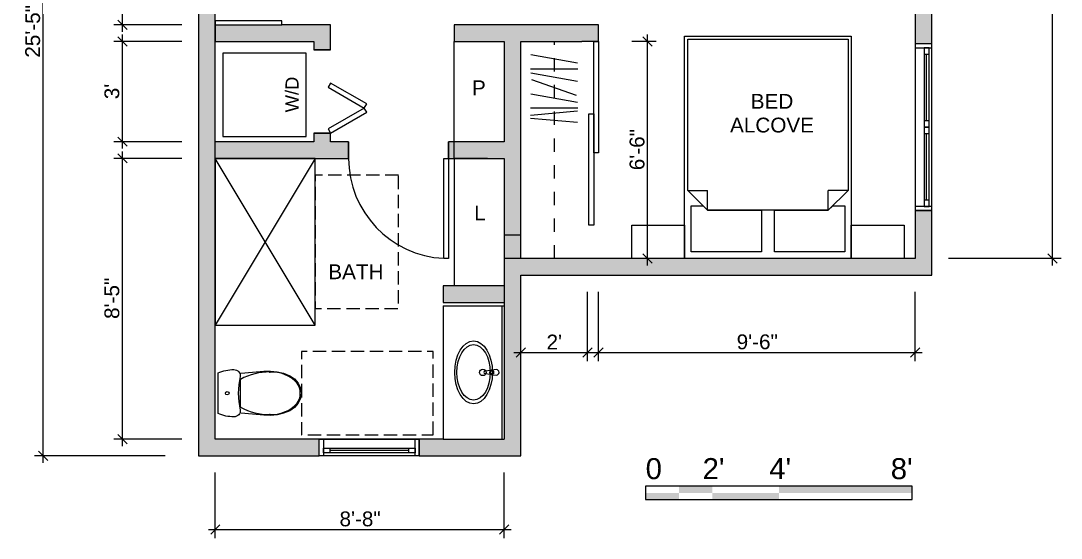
# Model space of a CAD drawing. Header units: inches. Extents: x 362 to 737, y 319 to 713.
# Drawn here: x 362 to 736.6, y 319.4 to 505.5 of the extents above; entities that cross this region are included whole.
import ezdxf

# ---------------------------------------------------------------- set-up
doc = ezdxf.new("R2010")
doc.units = ezdxf.units.IN
doc.header["$MEASUREMENT"] = 0
doc.set_wipeout_variables(frame=1)
for name, pattern in [('Dashed', [9.6, 4.8, -4.8]), ('Hidden Line', [6.859843, 4.8, -2.059843]), ('Wipeout_Contour', [39.370079, 0, -39.370079])]:
    doc.linetypes.add(name, pattern=pattern)
for name, color, linetype in [('A-AREA', 7, 'Continuous'), ('A-AREA HATCH', 7, 'Continuous'), ('A-CASEWORK', 7, 'Continuous'), ('A-DIMENSION', 7, 'Continuous'), ('A-DOOR', 7, 'Continuous'), ('A-FIXTURES _ APPLIANCES', 7, 'Continuous'), ('A-FURNITURE', 7, 'Continuous'), ('A-GLAZ', 7, 'Continuous'), ('A-LINES - ACCESSIBLE', 7, 'Continuous'), ('A-LINES - FLOOR PLANS', 7, 'Continuous'), ('A-TEXT', 7, 'Continuous'), ('A-WALL', 7, 'Continuous'), ('A-WALL HATCH', 7, 'Continuous')]:
    doc.layers.add(name, color=color, linetype=linetype)
doc.styles.add('GENERATED_STYLE_1', font='arial.ttf')
doc.styles.add('GENERATED_STYLE_2', font='swiss.ttf')
doc.dimstyles.new('GENERATED_STYLE__1', dxfattribs={"dimtxt": 5.333333, "dimasz": 3.166667, "dimexe": 0.18, "dimexo": 12, "dimgap": 0.09, "dimtad": 1, "dimdec": 0, "dimzin": 0, "dimdsep": 46, "dimlunit": 4, "dimtxsty": 'GENERATED_STYLE_1', "dimblk": 'ARROWHEAD_6', "dimblk1": 'ARROWHEAD_6', "dimblk2": 'ARROWHEAD_6', "dimcen": 0.09, "dimclrd": 7, "dimclre": 7, "dimclrt": 7, "dimadec": 0, "dimazin": 0, "dimtfac": 1, "dimtdec": 4, "dimtmove": 0, "dimatfit": 3, "dimfxl": 1, "dimtolj": 1, "dimtzin": 0, "dimarcsym": 0})
doc.dimstyles.new('GENERATED_STYLE__2', dxfattribs={"dimtxt": 5.333333, "dimasz": 3.166667, "dimexe": 0.18, "dimexo": 12, "dimgap": 0.09, "dimtad": 1, "dimtih": 1, "dimtoh": 1, "dimdec": 0, "dimzin": 0, "dimdsep": 46, "dimlunit": 4, "dimtxsty": 'GENERATED_STYLE_1', "dimblk": 'ARROWHEAD_6', "dimblk1": 'ARROWHEAD_6', "dimblk2": 'ARROWHEAD_6', "dimcen": 0.09, "dimclrd": 7, "dimclre": 7, "dimclrt": 7, "dimadec": 0, "dimazin": 0, "dimtfac": 1, "dimtdec": 4, "dimtmove": 0, "dimatfit": 3, "dimfxl": 1, "dimtolj": 1, "dimtzin": 0, "dimarcsym": 0})

# ---------------------------------------------------------------- blocks, each defined once
blk = doc.blocks.new('*D0')
at = {"layer": 'A-DIMENSION', "color": 7, "linetype": 'Continuous', "lineweight": 0, "transparency": 16777216}
for p, q in [((735.13, 646.33), (731.79, 649.67)), ((733.46, 648), (733.46, 650.5)), ((736.59, 648), (696, 648)), ((733.46, 420), (733.46, 648)), ((736.59, 420), (696, 420)), ((731.79, 421.67), (735.13, 418.33)), ((733.46, 417.5), (733.46, 420))]:
    blk.add_line(p, q, dxfattribs=at)
at = {"layer": 'A-DIMENSION', "color": 7, "lineweight": 0, "transparency": 16777216, "insert": (732.39, 529.25), "char_height": 5.333, "attachment_point": 7, "rotation": 90, "style": 'GENERATED_STYLE_1'}
blk.add_mtext("\\A1;19'", dxfattribs=at)
blk = doc.blocks.new('ARROWHEAD_6')
at = {"color": 0, "linetype": 'Continuous', "lineweight": 0}
for p, q in [((0, 0), (-1, 0)), ((-0.5, -0.5), (0.5, 0.5))]:
    blk.add_line(p, q, dxfattribs=at)
blk = doc.blocks.new('*D4')
at = {"layer": 'A-DIMENSION', "color": 7, "linetype": 'Continuous', "lineweight": 0, "transparency": 16777216}
for p, q in [((400.21, 646.33), (396.88, 649.67)), ((398.55, 648), (398.55, 650.5)), ((420, 648), (395.42, 648)), ((398.55, 504), (398.55, 648)), ((420, 504), (395.42, 504)), ((396.88, 505.67), (400.21, 502.33)), ((398.55, 501.5), (398.55, 504))]:
    blk.add_line(p, q, dxfattribs=at)
at = {"layer": 'A-DIMENSION', "color": 7, "lineweight": 0, "transparency": 16777216, "insert": (397.48, 571.25), "char_height": 5.333, "attachment_point": 7, "rotation": 90, "style": 'GENERATED_STYLE_1'}
blk.add_mtext("\\A1;12'", dxfattribs=at)
blk = doc.blocks.new('*D5')
at = {"layer": 'A-DIMENSION', "color": 7, "linetype": 'Continuous', "lineweight": 0, "transparency": 16777216}
for p, q in [((400.21, 496.33), (396.88, 499.67)), ((398.55, 498), (398.55, 500.5)), ((420, 498), (395.42, 498)), ((398.55, 462), (398.55, 498)), ((420, 462), (395.42, 462)), ((396.88, 463.67), (400.21, 460.33)), ((398.55, 459.5), (398.55, 462))]:
    blk.add_line(p, q, dxfattribs=at)
at = {"layer": 'A-DIMENSION', "color": 7, "lineweight": 0, "transparency": 16777216, "insert": (397.48, 477.27), "char_height": 5.333, "attachment_point": 7, "rotation": 90, "style": 'GENERATED_STYLE_1'}
blk.add_mtext("\\A1;3'", dxfattribs=at)
blk = doc.blocks.new('*D6')
at = {"layer": 'A-DIMENSION', "color": 7, "linetype": 'Continuous', "lineweight": 0, "transparency": 16777216}
for p, q in [((400.21, 454.33), (396.88, 457.67)), ((398.55, 456), (398.55, 458.5)), ((420, 456), (395.42, 456)), ((398.55, 355), (398.55, 456)), ((396.88, 356.67), (400.21, 353.33)), ((420, 355), (395.42, 355)), ((398.55, 352.5), (398.55, 355))]:
    blk.add_line(p, q, dxfattribs=at)
at = {"layer": 'A-DIMENSION', "color": 7, "lineweight": 0, "transparency": 16777216, "insert": (397.48, 398.23), "char_height": 5.333, "attachment_point": 7, "rotation": 90, "style": 'GENERATED_STYLE_1'}
blk.add_mtext('\\A1;8\'-5"', dxfattribs=at)
blk = doc.blocks.new('*D7')
at = {"layer": 'A-DIMENSION', "color": 7, "linetype": 'Continuous', "lineweight": 0, "transparency": 16777216}
for p, q in [((432, 319.36), (432, 343)), ((536, 319.36), (536, 343)), ((429.5, 322.48), (432, 322.48)), ((433.67, 324.15), (430.33, 320.81)), ((432, 322.48), (536, 322.48)), ((534.33, 320.81), (537.67, 324.15)), ((536, 322.48), (538.5, 322.48))]:
    blk.add_line(p, q, dxfattribs=at)
at = {"layer": 'A-DIMENSION', "color": 7, "lineweight": 0, "transparency": 16777216, "insert": (476.73, 323.55), "char_height": 5.333, "attachment_point": 7, "style": 'GENERATED_STYLE_1'}
blk.add_mtext('\\A1;8\'-8"', dxfattribs=at)
blk = doc.blocks.new('*D8')
at = {"layer": 'A-DIMENSION', "color": 7, "linetype": 'Continuous', "lineweight": 0, "transparency": 16777216}
for p, q in [((570, 383.05), (570, 408)), ((684, 383.05), (684, 408)), ((567.5, 386.18), (570, 386.18)), ((571.67, 387.85), (568.33, 384.51)), ((570, 386.18), (684, 386.18)), ((682.33, 384.51), (685.67, 387.85)), ((684, 386.18), (686.5, 386.18))]:
    blk.add_line(p, q, dxfattribs=at)
at = {"layer": 'A-DIMENSION', "color": 7, "lineweight": 0, "transparency": 16777216, "insert": (619.73, 387.25), "char_height": 5.333, "attachment_point": 7, "style": 'GENERATED_STYLE_1'}
blk.add_mtext('\\A1;9\'-6"', dxfattribs=at)
blk = doc.blocks.new('*D9')
at = {"layer": 'A-DIMENSION', "color": 7, "linetype": 'Continuous', "lineweight": 0, "transparency": 16777216}
for p, q in [((542, 383.05), (542, 408)), ((566, 383.05), (566, 408)), ((539.5, 386.18), (542, 386.18)), ((543.67, 387.85), (540.33, 384.51)), ((542, 386.18), (566, 386.18)), ((564.33, 384.51), (567.67, 387.85)), ((566, 386.18), (568.5, 386.18))]:
    blk.add_line(p, q, dxfattribs=at)
at = {"layer": 'A-DIMENSION', "color": 7, "lineweight": 0, "transparency": 16777216, "insert": (551.27, 387.25), "char_height": 5.333, "attachment_point": 7, "style": 'GENERATED_STYLE_1'}
blk.add_mtext("\\A1;2'", dxfattribs=at)
blk = doc.blocks.new('*D11')
at = {"layer": 'A-DIMENSION', "color": 7, "linetype": 'Continuous', "lineweight": 0, "transparency": 16777216}
for p, q in [((371.69, 652.33), (368.36, 655.67)), ((370.03, 654), (370.03, 656.5)), ((414, 654), (366.9, 654)), ((370.03, 349), (370.03, 654)), ((414, 349), (366.9, 349)), ((368.36, 350.67), (371.69, 347.33)), ((370.03, 346.5), (370.03, 349))]:
    blk.add_line(p, q, dxfattribs=at)
at = {"layer": 'A-DIMENSION', "color": 7, "lineweight": 0, "transparency": 16777216, "insert": (368.96, 492.21), "char_height": 5.333, "attachment_point": 7, "rotation": 90, "style": 'GENERATED_STYLE_1'}
blk.add_mtext('\\A1;25\'-5"', dxfattribs=at)
blk = doc.blocks.new('*D12')
at = {"layer": 'A-DIMENSION', "color": 7, "linetype": 'Continuous', "lineweight": 0, "transparency": 16777216}
for p, q in [((589.32, 496.33), (585.98, 499.67)), ((587.65, 498), (587.65, 500.5)), ((590.77, 498), (582, 498)), ((587.65, 420), (587.65, 498)), ((590.77, 420), (577, 420)), ((585.98, 421.67), (589.32, 418.33)), ((587.65, 417.5), (587.65, 420))]:
    blk.add_line(p, q, dxfattribs=at)
at = {"layer": 'A-DIMENSION', "color": 7, "lineweight": 0, "transparency": 16777216, "insert": (586.58, 451.73), "char_height": 5.333, "attachment_point": 7, "rotation": 90, "style": 'GENERATED_STYLE_1'}
blk.add_mtext('\\A1;6\'-6"', dxfattribs=at)

msp = doc.modelspace()

# ---------------------------------------------------------------- hatches: boundary and pattern name
at = {"layer": 'A-TEXT', "linetype": 'Continuous', "lineweight": 0}
for points in [[(598.95, 335.65), (610.95, 335.65), (610.95, 338.01), (598.95, 338.01)], [(634.95, 335.65), (682.95, 335.65), (682.95, 338.01), (634.95, 338.01)], [(586.95, 335.65), (586.95, 333.28), (598.95, 333.28), (598.95, 335.65)], [(610.95, 335.65), (610.95, 333.28), (634.95, 333.28), (634.95, 335.65)]]:
    msp.add_hatch(color=7, dxfattribs=at).paths.add_polyline_path(points)

# ---------------------------------------------------------------- linework, layer by layer
at = {"layer": 'A-GLAZ', "color": 7, "linetype": 'Continuous', "lineweight": 0}
for p, q in [((687.25, 495.7), (690, 495.7)), ((687.25, 495.7), (687.25, 493.45)), ((689, 495.7), (687.25, 495.7)), ((689, 493.45), (689, 495.7)), ((690, 495.7), (690, 497.2)), ((690, 467.2), (690, 495.7)), ((687.25, 493.45), (689, 493.45)), ((687.25, 493.45), (687.25, 469.45)), ((688.13, 469.45), (688.13, 493.45)), ((689, 469.45), (689, 493.45)), ((689, 469.45), (687.25, 469.45)), ((687.25, 469.45), (687.25, 467.2)), ((689, 467.2), (689, 469.45)), ((687.25, 467.2), (689, 467.2)), ((687.25, 467.2), (687.25, 464.95)), ((689, 467.2), (687.25, 467.2)), ((687.25, 464.95), (689, 464.95)), ((687.25, 464.95), (687.25, 440.95)), ((688.13, 440.95), (688.13, 464.95)), ((689, 464.95), (689, 467.2)), ((689, 440.95), (689, 464.95)), ((690, 438.7), (690, 467.2)), ((689, 440.95), (687.25, 440.95)), ((687.25, 440.95), (687.25, 438.7)), ((690, 438.7), (687.25, 438.7)), ((687.25, 438.7), (689, 438.7)), ((689, 438.7), (689, 440.95)), ((690, 437.2), (690, 438.7)), ((470.94, 349), (469.44, 349)), ((470.94, 351.75), (470.94, 349)), ((470.94, 351.75), (473.19, 351.75)), ((470.94, 350), (470.94, 351.75)), ((473.19, 350), (470.94, 350)), ((487.44, 349), (470.94, 349)), ((473.19, 351.75), (473.19, 350)), ((473.19, 351.75), (501.69, 351.75)), ((501.69, 350.87), (473.19, 350.87)), ((501.69, 350), (473.19, 350)), ((503.94, 349), (487.44, 349)), ((501.69, 350), (501.69, 351.75)), ((501.69, 351.75), (503.94, 351.75)), ((503.94, 350), (501.69, 350)), ((503.94, 349), (503.94, 351.75)), ((503.94, 351.75), (503.94, 350)), ((505.44, 349), (503.94, 349))]:
    msp.add_line(p, q, dxfattribs=at)
at = {"layer": 'A-TEXT', "color": 7, "linetype": 'Continuous', "lineweight": 0}
for p, q in [((682.95, 338.01), (586.95, 338.01)), ((586.95, 338.01), (586.95, 333.28)), ((682.95, 333.28), (682.95, 338.01)), ((586.95, 333.28), (682.95, 333.28))]:
    msp.add_line(p, q, dxfattribs=at)
at = {"layer": 'A-WALL', "color": 7, "linetype": 'Continuous', "lineweight": 0, "flags": 128}
for points in [[(426, 581.98), (426, 504)], [(690, 497.2), (690, 516.79)], [(426, 504), (426, 426)], [(426, 456), (426, 349)], [(690, 414), (690, 437.2)], [(426, 349), (469.44, 349)], [(505.44, 349), (542, 349)]]:
    msp.add_lwpolyline(points, dxfattribs=at)

# ---------------------------------------------------------------- texts
at = {"layer": 'A-TEXT', "color": 7, "lineweight": 0, "char_height": 7.559, "attachment_point": 7, "style": 'GENERATED_STYLE_1'}
for s, insert in [('\\A1;0', (586.95, 340.48)), ("\\A1;2'", (607.46, 340.6)), ("\\A1;4'", (631.46, 340.6)), ("\\A1;8'", (675.21, 340.48))]:
    msp.add_mtext(s, dxfattribs=dict(at, insert=insert))

# ---------------------------------------------------------------- dimensions: what is measured, and where the dimension line sits
at = {"layer": 'A-DIMENSION', "color": 7, "linetype": 'Continuous', "lineweight": 0}
dim = msp.add_linear_dim(base=(370.03, 654), p1=(426, 349), p2=(426, 654), angle=90, dimstyle='GENERATED_STYLE__1', dxfattribs=at)
dim.commit()
dim.dimension.update_dxf_attribs({"geometry": '*D11', "text_midpoint": (366.29, 502.15), "dimtype": 160, "text_rotation": 90})

# ---------------------------------------------------------------- wipeouts: each hides what was drawn before it
at = {"color": 254, "linetype": 'Wipeout_Contour', "lineweight": 0, "ltscale": 4406.786796}
msp.add_wipeout([(432, 648), (684, 648), (684, 420), (536, 420), (536, 355), (432, 355)], dxfattribs=at).dxf.layer = 'A-AREA HATCH'

# ---------------------------------------------------------------- next in the draw order: hatches: boundary and pattern name
at = {"layer": 'A-WALL HATCH', "linetype": 'Continuous', "lineweight": 0}
for points in [[(426, 504), (432, 504), (432, 581.98), (426, 581.98)], [(684, 497.2), (690, 497.2), (690, 516.79), (684, 516.79)], [(426, 504), (426, 426), (432, 426), (432, 504)], [(473.5, 504), (432, 504), (432, 498), (467.5, 498)], [(467.5, 498), (467.5, 495.07), (473.5, 495.07), (473.5, 504)], [(542, 504), (518, 504), (518, 498), (536, 498)], [(536, 462), (542, 462), (542, 504), (536, 498)], [(570, 504), (542, 504), (542, 498), (564, 498)], [(570, 504), (564, 498), (570, 498)], [(467.5, 462), (473.5, 462), (473.5, 465.07), (467.5, 465.07)], [(432, 462), (432, 456), (480, 456), (480, 462)], [(516, 462), (516, 456), (536, 456), (542, 462)], [(536, 456), (536, 355), (542, 349), (542, 462)], [(426, 456), (426, 349), (432, 355), (432, 456)], [(536, 428.5), (542, 428.5), (542, 456), (536, 456)], [(690, 437.2), (684, 437.2), (684, 420), (690, 414)], [(542, 414), (690, 414), (684, 420), (542, 420)], [(514, 404.12), (536, 404.12), (536, 410.12), (514, 410.12)], [(432, 355), (426, 349), (469.44, 349), (469.44, 355)], [(505.44, 355), (505.44, 349), (542, 349), (536, 355)]]:
    msp.add_hatch(color=7, dxfattribs=at).paths.add_polyline_path(points)

# ---------------------------------------------------------------- next in the draw order: linework, layer by layer
at = {"layer": 'A-AREA', "color": 7, "linetype": 'Continuous', "lineweight": 0, "flags": 128}
msp.add_lwpolyline([(468, 456), (432, 456), (432, 396), (468, 396)], close=True, dxfattribs=at)
msp.add_lwpolyline([(468, 456), (432, 396), (468, 396), (432, 456)], dxfattribs=at)
at = {"layer": 'A-AREA HATCH', "color": 7, "linetype": 'Continuous', "lineweight": 0, "flags": 128}
msp.add_lwpolyline([(432, 648), (684, 648), (684, 420), (536, 420), (536, 355), (432, 355)], close=True, dxfattribs=at)
at = {"layer": 'A-DOOR', "color": 7, "linetype": 'Continuous', "lineweight": 0}
for p, q in [((467.5, 495.07), (473.5, 495.07)), ((471.75, 495.07), (467.5, 495.07)), ((473.5, 495.07), (467.5, 495.07)), ((473.5, 495.07), (467.5, 495.07)), ((473.5, 495.07), (471.75, 495.07)), ((566, 498), (564, 498)), ((570, 498), (566, 498)), ((570, 498), (566, 498)), ((568.25, 458), (568.25, 498)), ((568.25, 498), (570, 498)), ((570, 498), (570, 458)), ((473.5, 483.07), (472.63, 481.56)), ((472.63, 481.56), (485.63, 474.07)), ((486.5, 475.59), (473.5, 483.07)), ((485.63, 474.07), (472.63, 466.59)), ((473.5, 465.07), (486.5, 472.56)), ((485.63, 474.07), (486.5, 475.59)), ((486.5, 472.56), (485.63, 474.07)), ((566.5, 432), (566.5, 472)), ((566.5, 472), (568.25, 472)), ((568.25, 472), (568.25, 432)), ((467.5, 465.07), (473.5, 465.07)), ((471.75, 465.07), (467.5, 465.07)), ((473.5, 465.07), (467.5, 465.07)), ((473.5, 465.07), (467.5, 465.07)), ((473.5, 465.07), (471.75, 465.07)), ((472.63, 466.59), (473.5, 465.07)), ((480, 462), (480, 456)), ((480, 457.75), (480, 462)), ((480, 456), (480, 462)), ((480, 456), (480, 462)), ((516, 462), (516, 456)), ((516, 457.75), (516, 462)), ((516, 456), (516, 462)), ((516, 456), (516, 462)), ((480, 456), (480, 457.75)), ((516, 456), (516, 457.75)), ((570, 458), (568.25, 458)), ((514.25, 420), (514.25, 456)), ((514.25, 456), (516, 456)), ((516, 456), (516, 420)), ((568.25, 432), (566.5, 432)), ((516, 420), (514.25, 420)), ((566, 420), (564, 420)), ((570, 420), (566, 420)), ((570, 420), (566, 420))]:
    msp.add_line(p, q, dxfattribs=at)
msp.add_arc((516, 456), 36, 180, 267.2137, dxfattribs=at)
at = {"layer": 'A-GLAZ', "color": 7, "linetype": 'Continuous', "lineweight": 0}
for p, q in [((684, 497.2), (684, 495.7)), ((690, 497.2), (684, 497.2)), ((690, 497.2), (684, 497.2)), ((690, 497.2), (684, 497.2)), ((684, 495.7), (684, 467.2)), ((684, 495.7), (687.25, 495.7)), ((684, 467.2), (684, 438.7)), ((687.25, 438.7), (684, 438.7)), ((684, 438.7), (684, 437.2)), ((684, 437.2), (690, 437.2)), ((690, 437.2), (684, 437.2)), ((690, 437.2), (684, 437.2)), ((469.44, 355), (470.94, 355)), ((469.44, 349), (469.44, 355)), ((469.44, 349), (469.44, 355)), ((469.44, 349), (469.44, 355)), ((470.94, 355), (487.44, 355)), ((470.94, 355), (470.94, 351.75)), ((487.44, 355), (503.94, 355)), ((503.94, 351.75), (503.94, 355)), ((503.94, 355), (505.44, 355)), ((505.44, 355), (505.44, 349)), ((505.44, 349), (505.44, 355)), ((505.44, 349), (505.44, 355))]:
    msp.add_line(p, q, dxfattribs=at)
at = {"layer": 'A-LINES - ACCESSIBLE', "color": 7, "linetype": 'Hidden Line', "lineweight": 0, "flags": 128}
msp.add_lwpolyline([(498, 450), (468, 450), (468, 402), (498, 402)], close=True, dxfattribs=at)
at = {"layer": 'A-LINES - FLOOR PLANS', "color": 7, "linetype": 'Continuous', "lineweight": 0, "flags": 128}
for points in [[(518, 456), (518, 498)], [(545.63, 493.32), (562.37, 490.36)], [(545.5, 488.2), (562.5, 488.2)], [(562.37, 483.65), (545.63, 486.61)], [(562.03, 478.65), (545.97, 484.21)], [(545.63, 479.16), (562.37, 476.21)], [(545.5, 474.17), (562.5, 474.17)], [(562.47, 472.92), (545.53, 471.44)], [(562.47, 468.92), (545.53, 470.35)], [(530, 456), (518, 456), (518, 410.12)]]:
    msp.add_lwpolyline(points, dxfattribs=at)
at = {"layer": 'A-LINES - FLOOR PLANS', "color": 7, "linetype": 'Dashed', "lineweight": 0, "flags": 128}
msp.add_lwpolyline([(542, 420), (542, 498), (554, 498), (554, 420)], close=True, dxfattribs=at)
at = {"layer": 'A-WALL', "color": 7, "linetype": 'Continuous', "lineweight": 0}
for p, q in [((473.5, 495.07), (467.5, 495.07)), ((566, 498), (564, 498)), ((570, 498), (566, 498)), ((690, 497.2), (684, 497.2)), ((473.5, 465.07), (467.5, 465.07)), ((480, 456), (480, 462)), ((516, 456), (516, 462)), ((690, 437.2), (684, 437.2)), ((566, 420), (564, 420)), ((570, 420), (566, 420)), ((469.44, 349), (469.44, 355)), ((505.44, 349), (505.44, 355))]:
    msp.add_line(p, q, dxfattribs=at)
at = {"layer": 'A-WALL', "color": 7, "linetype": 'Continuous', "lineweight": 0, "flags": 128}
for points in [[(432, 504), (432, 581.98)], [(684, 516.79), (684, 497.2)], [(473.5, 504), (432, 504)], [(432, 504), (432, 498)], [(432, 462), (432, 504)], [(473.5, 495.07), (473.5, 504)], [(542, 504), (518, 504)], [(518, 504), (518, 498)], [(570, 504), (542, 504)], [(570, 498), (570, 504)], [(432, 498), (467.5, 498)], [(467.5, 498), (467.5, 495.07)], [(518, 498), (536, 498)], [(536, 498), (536, 462)], [(542, 462), (542, 498)], [(542, 498), (564, 498)], [(467.5, 465.07), (467.5, 462)], [(473.5, 462), (473.5, 465.07)], [(467.5, 462), (432, 462)], [(480, 462), (473.5, 462)], [(536, 462), (516, 462)], [(542, 420), (542, 462)], [(432, 456), (480, 456)], [(432, 426), (432, 456)], [(432, 355), (432, 456)], [(516, 456), (536, 456)], [(536, 456), (536, 428.5)], [(536, 456), (536, 410.12)], [(542, 428.5), (542, 456)], [(684, 437.2), (684, 420)], [(536, 428.5), (542, 428.5)], [(564, 420), (542, 420)], [(684, 420), (570, 420)], [(542, 414), (690, 414)], [(542, 349), (542, 414)], [(536, 410.12), (514, 410.12)], [(514, 410.12), (514, 404.12)], [(514, 404.12), (536, 404.12)], [(536, 404.12), (536, 355)], [(469.44, 355), (432, 355)], [(536, 355), (505.44, 355)]]:
    msp.add_lwpolyline(points, dxfattribs=at)

# ---------------------------------------------------------------- next in the draw order: texts
at = {"layer": 'A-TEXT', "color": 7, "linetype": 'Continuous', "lineweight": 0, "char_height": 5.333, "attachment_point": 5, "style": 'GENERATED_STYLE_2'}
for s, insert in [('\\A1;P', (526.9, 481.37)), ('\\A1;L', (527.29, 436.36)), ('\\A1;BATH', (482.62, 415.2))]:
    msp.add_mtext(s, dxfattribs=dict(at, insert=insert))

# ---------------------------------------------------------------- next in the draw order: dimensions: what is measured, and where the dimension line sits
at = {"layer": 'A-DIMENSION', "color": 7, "linetype": 'Continuous', "lineweight": 0}
for base, p1, p2, picture, middle in [((733.46, 648), (684, 420), (684, 648), '*D0', (729.73, 534.16)), ((398.55, 498), (432, 462), (432, 498), '*D5', (394.81, 480.16))]:
    dim = msp.add_linear_dim(base=base, p1=p1, p2=p2, angle=90, dimstyle='GENERATED_STYLE__1', dxfattribs=at)
    dim.commit()
    dim.dimension.update_dxf_attribs({"geometry": picture, "text_midpoint": middle, "dimtype": 160, "text_rotation": 90})
for base, p1, p2, picture, middle in [((566, 386.18), (542, 420), (566, 420), '*D9', (554.16, 389.91)), ((684, 386.18), (570, 420), (684, 420), '*D8', (627.64, 389.91)), ((536, 322.48), (432, 355), (536, 355), '*D7', (484.64, 326.21))]:
    dim = msp.add_linear_dim(base=base, p1=p1, p2=p2, dimstyle='GENERATED_STYLE__2', dxfattribs=at)
    dim.commit()
    dim.dimension.update_dxf_attribs({"geometry": picture, "text_midpoint": middle, "dimtype": 160})

# ---------------------------------------------------------------- next in the draw order: wipeouts: each hides what was drawn before it
at = {"color": 254, "linetype": 'Wipeout_Contour', "lineweight": 0, "ltscale": 2689.151227}
msp.add_wipeout([(456, 505.47), (432, 505.47), (432, 504), (456, 504)], dxfattribs=at).dxf.layer = 'A-CASEWORK'
at = {"color": 254, "linetype": 'Wipeout_Contour', "lineweight": 0, "ltscale": 2628.393744}
msp.add_wipeout([(434.74, 463.86), (464.74, 463.86), (464.74, 493.86), (434.74, 493.86)], dxfattribs=at).dxf.layer = 'A-FIXTURES _ APPLIANCES'
at = {"color": 254, "linetype": 'Wipeout_Contour', "lineweight": 0, "ltscale": 2591.277246}
msp.add_wipeout([(514, 403), (514, 355), (536, 355), (536, 403)], dxfattribs=at).dxf.layer = 'A-FIXTURES _ APPLIANCES'
at = {"color": 254, "linetype": 'Wipeout_Contour', "lineweight": 0, "ltscale": 11155.015181}
msp.add_wipeout([(454.25, 379.24), (456.59, 378.67), (458.79, 377.8), (460.53, 376.63), (461.87, 375.12), (462.71, 373.37), (463, 371.5), (462.71, 369.62), (461.87, 367.87), (460.53, 366.36), (458.79, 365.19), (456.59, 364.32), (454.25, 363.75), (451.85, 363.5), (449.42, 363.57), (433, 365.05), (433, 377.94), (449.42, 379.42), (451.85, 379.49)], dxfattribs=at).dxf.layer = 'A-FIXTURES _ APPLIANCES'
at = {"color": 254, "linetype": 'Wipeout_Contour', "lineweight": 0, "ltscale": 3126.876872}
msp.add_wipeout([(601, 500), (601, 420), (661, 420), (661, 500)], dxfattribs=at).dxf.layer = 'A-FURNITURE'

# ---------------------------------------------------------------- next in the draw order: linework, layer by layer
at = {"layer": 'A-CASEWORK', "color": 7, "linetype": 'Continuous', "lineweight": 0}
for p, q in [((456, 505.47), (432, 505.47)), ((432, 505.47), (432, 504)), ((432, 504), (456, 504)), ((456, 504), (456, 505.47))]:
    msp.add_line(p, q, dxfattribs=at)
at = {"layer": 'A-FIXTURES _ APPLIANCES', "color": 7, "linetype": 'Continuous', "lineweight": 0}
for p, q in [((464.74, 493.86), (434.74, 493.86)), ((434.74, 493.86), (434.74, 463.86)), ((464.74, 463.86), (464.74, 493.86)), ((434.74, 463.86), (464.74, 463.86)), ((514, 403), (514, 355)), ((514, 403), (536, 403)), ((535.21, 403), (535.21, 355)), ((536, 403), (536, 355)), ((433, 377.94), (449.42, 379.42)), ((449.42, 379.42), (451.85, 379.49)), ((451.85, 379.49), (454.25, 379.24)), ((454.25, 379.24), (456.59, 378.67)), ((456.59, 378.67), (458.79, 377.8)), ((531.14, 379.7), (529.06, 379.44)), ((529.06, 378.56), (531.14, 378.3)), ((533.17, 379.98), (531.51, 379.83)), ((531.6, 379.54), (532.18, 379.54)), ((532.18, 378.46), (531.6, 378.46)), ((532.18, 379.54), (532.18, 378.46)), ((433, 365.05), (433, 377.94)), ((441.11, 371.5), (441.11, 376.48)), ((458.79, 377.8), (460.53, 376.63)), ((460.53, 376.63), (461.87, 375.12)), ((461.87, 375.12), (462.71, 373.37)), ((531.51, 378.17), (533.17, 378.02)), ((441.11, 366.52), (441.11, 371.5)), ((462.6, 371.5), (462.6, 371.5)), ((462.71, 373.37), (463, 371.5)), ((463, 371.5), (462.71, 369.62)), ((461.87, 367.87), (460.53, 366.36)), ((461.34, 367.79), (461.34, 367.79)), ((462.71, 369.62), (461.87, 367.87)), ((449.42, 363.57), (433, 365.05)), ((451.85, 363.5), (449.42, 363.57)), ((454.25, 363.75), (451.85, 363.5)), ((456.59, 364.32), (454.25, 363.75)), ((458.79, 365.19), (456.59, 364.32)), ((460.53, 366.36), (458.79, 365.19)), ((514, 355), (536, 355))]:
    msp.add_line(p, q, dxfattribs=at)
msp.add_circle((528.29, 379), 1.18, dxfattribs=at)
for centre, radius, start, end in [((529.11, 379), 0.44, 97.1389, 262.8611), ((531.59, 379), 0.83, 122.771, 237.229), ((531.6, 379), 0.535, 90, 270), ((531.59, 379), 0.83, 95.1696, 122.771), ((533.17, 379), 0.984, 270, 90), ((531.59, 379), 0.83, 237.229, 264.8304)]:
    msp.add_arc(centre, radius, start, end, dxfattribs=at)
for major_axis in [(0, 11.31), (0, 10)]:
    msp.add_ellipse((525, 379), major_axis=major_axis, ratio=0.6, dxfattribs=at)
for centre, major_axis, start_param, end_param in [((451.18, 359.7), (19.95, 0), 1.547181, 2.100201), ((452.33, 367.41), (12.05, 0), 0.725939, 1.626528), ((456.1, 371.46), (6.5, 0), 0.005861, 0.632505), ((456.1, 371.53), (6.5, 0), 5.650681, 6.277324), ((452.33, 375.59), (12.05, 0), 4.656658, 5.557246), ((451.18, 383.29), (19.95, 0), 4.182984, 4.736005)]:
    msp.add_ellipse(centre, major_axis=major_axis, ratio=0.97463, start_param=start_param, end_param=end_param, dxfattribs=at)
for p in [(451.66, 379.13), (461.34, 375.2), (441.11, 366.52), (451.66, 363.86)]:
    msp.add_point(p, dxfattribs=at)
at = {"layer": 'A-LINES - ACCESSIBLE', "color": 7, "linetype": 'Hidden Line', "lineweight": 0, "flags": 128}
msp.add_lwpolyline([(510.5, 356.5), (510.5, 386.5), (463, 386.5), (463, 356.5)], close=True, dxfattribs=at)

# ---------------------------------------------------------------- next in the draw order: texts
at = {"layer": 'A-FIXTURES _ APPLIANCES', "color": 7, "lineweight": 0, "insert": (459.65, 472.55), "char_height": 4.724, "attachment_point": 4, "rotation": 90, "style": 'GENERATED_STYLE_1'}
msp.add_mtext('\\A1;W/D', dxfattribs=at)

# ---------------------------------------------------------------- next in the draw order: dimensions: what is measured, and where the dimension line sits
at = {"layer": 'A-DIMENSION', "color": 7, "linetype": 'Continuous', "lineweight": 0}
dim = msp.add_linear_dim(base=(398.55, 648), p1=(432, 504), p2=(432, 648), angle=90, dimstyle='GENERATED_STYLE__1', dxfattribs=at)
dim.commit()
dim.dimension.update_dxf_attribs({"geometry": '*D4', "text_midpoint": (394.81, 576.16), "dimtype": 160, "text_rotation": 90})

# ---------------------------------------------------------------- next in the draw order: wipeouts: each hides what was drawn before it
at = {"color": 254, "linetype": 'Wipeout_Contour', "lineweight": 0, "ltscale": 4506.31604}
msp.add_wipeout([(628.64, 437.32), (628.64, 422.36), (603.36, 422.36), (603.36, 438.9), (607.69, 438.9), (609.27, 437.32)], dxfattribs=at).dxf.layer = 'A-FURNITURE'
at = {"color": 254, "linetype": 'Wipeout_Contour', "lineweight": 0, "ltscale": 4678.398557}
msp.add_wipeout([(652.73, 437.32), (654.31, 438.9), (658.64, 438.9), (658.64, 422.36), (633.36, 422.36), (633.36, 437.32)], dxfattribs=at).dxf.layer = 'A-FURNITURE'
at = {"color": 254, "linetype": 'Wipeout_Contour', "lineweight": 0, "ltscale": 2915.875658}
msp.add_wipeout([(582, 420), (601, 420), (601, 432), (582, 432)], dxfattribs=at).dxf.layer = 'A-FURNITURE'
at = {"color": 254, "linetype": 'Wipeout_Contour', "lineweight": 0, "ltscale": 3177.649663}
msp.add_wipeout([(661, 420), (680, 420), (680, 432), (661, 432)], dxfattribs=at).dxf.layer = 'A-FURNITURE'

# ---------------------------------------------------------------- next in the draw order: linework, layer by layer
at = {"layer": 'A-FURNITURE', "color": 7, "linetype": 'Continuous', "lineweight": 0}
for p, q in [((603.36, 438.9), (607.69, 438.9)), ((603.36, 422.36), (603.36, 438.9)), ((607.69, 438.9), (609.27, 437.32)), ((652.73, 437.32), (654.31, 438.9)), ((654.31, 438.9), (658.64, 438.9)), ((658.64, 438.9), (658.64, 422.36)), ((609.27, 437.32), (628.64, 437.32)), ((628.64, 437.32), (628.64, 422.36)), ((633.36, 437.32), (652.73, 437.32)), ((633.36, 422.36), (633.36, 437.32)), ((582, 432), (601, 432)), ((582, 420), (582, 432)), ((601, 432), (601, 420)), ((661, 432), (680, 432)), ((661, 420), (661, 432)), ((680, 432), (680, 420)), ((601, 420), (582, 420)), ((661, 420), (601, 420)), ((628.64, 422.36), (603.36, 422.36)), ((658.64, 422.36), (633.36, 422.36)), ((680, 420), (661, 420))]:
    msp.add_line(p, q, dxfattribs=at)

# ---------------------------------------------------------------- next in the draw order: dimensions: what is measured, and where the dimension line sits
at = {"layer": 'A-DIMENSION', "color": 7, "linetype": 'Continuous', "lineweight": 0}
dim = msp.add_linear_dim(base=(587.65, 498), p1=(565, 420), p2=(570, 498), angle=90, dimstyle='GENERATED_STYLE__1', dxfattribs=at)
dim.commit()
dim.dimension.update_dxf_attribs({"geometry": '*D12', "text_midpoint": (583.92, 459.64), "dimtype": 160, "text_rotation": 90})

# ---------------------------------------------------------------- next in the draw order: wipeouts: each hides what was drawn before it
at = {"color": 254, "linetype": 'Wipeout_Contour', "lineweight": 0, "ltscale": 23555.209925}
msp.add_wipeout([(433, 378.79), (433.67, 379.07), (434.35, 379.31), (435.05, 379.52), (435.76, 379.69), (436.48, 379.82), (437.21, 379.92), (437.94, 379.98), (438.68, 380), (439.19, 379.95), (439.67, 379.8), (440.11, 379.56), (440.48, 379.24), (440.75, 378.86), (440.93, 378.44), (441, 377.99), (440.95, 377.53), (440.65, 376.04), (440.44, 374.53), (440.31, 373.01), (440.27, 371.5), (440.31, 369.98), (440.44, 368.46), (440.65, 366.95), (440.95, 365.46), (441, 365.01), (440.93, 364.56), (440.75, 364.13), (440.48, 363.75), (440.11, 363.43), (439.67, 363.19), (439.19, 363.05), (438.68, 363), (437.94, 363.01), (437.21, 363.07), (436.48, 363.17), (435.76, 363.3), (435.05, 363.47), (434.35, 363.68), (433.67, 363.92), (433, 364.2)], dxfattribs=at).dxf.layer = 'A-FIXTURES _ APPLIANCES'

# ---------------------------------------------------------------- next in the draw order: linework, layer by layer
at = {"layer": 'A-FIXTURES _ APPLIANCES', "color": 7, "linetype": 'Continuous', "lineweight": 0}
for p, q in [((433, 378.79), (433.67, 379.07)), ((433, 364.2), (433, 378.79)), ((433.67, 379.07), (434.35, 379.31)), ((434.35, 379.31), (435.05, 379.52)), ((435.05, 379.52), (435.76, 379.69)), ((435.76, 379.69), (436.48, 379.82)), ((436.48, 379.82), (437.21, 379.92)), ((437.21, 379.92), (437.94, 379.98)), ((437.94, 379.98), (438.68, 380)), ((438.68, 380), (439.19, 379.95)), ((439.19, 379.95), (439.67, 379.8)), ((439.67, 379.8), (440.11, 379.56)), ((440.11, 379.56), (440.48, 379.24)), ((440.48, 379.24), (440.75, 378.86)), ((440.75, 378.86), (440.93, 378.44)), ((440.93, 378.44), (441, 377.99)), ((440.65, 376.04), (440.44, 374.53)), ((440.95, 377.53), (440.65, 376.04)), ((441, 377.99), (440.95, 377.53)), ((440.31, 373.01), (440.27, 371.5)), ((440.27, 371.5), (440.31, 369.98)), ((440.44, 374.53), (440.31, 373.01)), ((440.31, 369.98), (440.44, 368.46)), ((440.44, 368.46), (440.65, 366.95)), ((433.67, 363.92), (433, 364.2)), ((434.35, 363.68), (433.67, 363.92)), ((435.05, 363.47), (434.35, 363.68)), ((435.76, 363.3), (435.05, 363.47)), ((440.11, 363.43), (439.67, 363.19)), ((440.48, 363.75), (440.11, 363.43)), ((440.75, 364.13), (440.48, 363.75)), ((440.65, 366.95), (440.95, 365.46)), ((440.93, 364.56), (440.75, 364.13)), ((441, 365.01), (440.93, 364.56)), ((440.95, 365.46), (441, 365.01)), ((436.48, 363.17), (435.76, 363.3)), ((437.21, 363.07), (436.48, 363.17)), ((437.94, 363.01), (437.21, 363.07)), ((438.68, 363), (437.94, 363.01)), ((439.19, 363.05), (438.68, 363)), ((439.67, 363.19), (439.19, 363.05))]:
    msp.add_line(p, q, dxfattribs=at)
msp.add_ellipse((436.31, 371.5), major_axis=(0.663, 0), ratio=0.88444, dxfattribs=at)

# ---------------------------------------------------------------- next in the draw order: dimensions: what is measured, and where the dimension line sits
at = {"layer": 'A-DIMENSION', "color": 7, "linetype": 'Continuous', "lineweight": 0}
dim = msp.add_linear_dim(base=(398.55, 456), p1=(432, 355), p2=(432, 456), angle=90, dimstyle='GENERATED_STYLE__1', dxfattribs=at)
dim.commit()
dim.dimension.update_dxf_attribs({"geometry": '*D6', "text_midpoint": (394.81, 406.14), "dimtype": 160, "text_rotation": 90})

# ---------------------------------------------------------------- next in the draw order: wipeouts: each hides what was drawn before it
at = {"color": 254, "linetype": 'Wipeout_Contour', "lineweight": 0, "ltscale": 3979.977152}
msp.add_wipeout([(631, 498.82), (631, 437.32), (652.73, 437.32), (659.82, 444.41), (659.82, 498.82)], dxfattribs=at).dxf.layer = 'A-FURNITURE'

# ---------------------------------------------------------------- next in the draw order: linework, layer by layer
at = {"layer": 'A-FURNITURE', "color": 7, "linetype": 'Continuous', "lineweight": 0}
for p, q in [((659.82, 498.82), (659.82, 444.41)), ((661, 500), (661, 420)), ((659.82, 444.41), (652.73, 437.32)), ((659.82, 444.41), (652.73, 444.41)), ((652.73, 437.32), (652.73, 444.41))]:
    msp.add_line(p, q, dxfattribs=at)

# ---------------------------------------------------------------- next in the draw order: wipeouts: each hides what was drawn before it
at = {"color": 254, "linetype": 'Wipeout_Contour', "lineweight": 0, "ltscale": 3852.342685}
msp.add_wipeout([(631, 498.82), (602.18, 498.82), (602.18, 444.41), (609.27, 437.32), (631, 437.32)], dxfattribs=at).dxf.layer = 'A-FURNITURE'

# ---------------------------------------------------------------- next in the draw order: linework, layer by layer
at = {"layer": 'A-FURNITURE', "color": 7, "linetype": 'Continuous', "lineweight": 0}
for p, q in [((601, 500), (661, 500)), ((601, 420), (601, 500)), ((602.18, 444.41), (602.18, 498.82)), ((602.18, 498.82), (631, 498.82)), ((631, 498.82), (659.82, 498.82)), ((609.27, 437.32), (602.18, 444.41)), ((602.18, 444.41), (609.27, 444.41)), ((609.27, 437.32), (609.27, 444.41)), ((631, 437.32), (609.27, 437.32)), ((652.73, 437.32), (631, 437.32))]:
    msp.add_line(p, q, dxfattribs=at)

# ---------------------------------------------------------------- next in the draw order: texts
at = {"layer": 'A-TEXT', "color": 7, "linetype": 'Continuous', "lineweight": 0, "insert": (632.46, 472.21), "char_height": 5.333, "attachment_point": 5, "line_spacing_factor": 0.961809, "style": 'GENERATED_STYLE_2'}
msp.add_mtext('\\A1;BED\\PALCOVE', dxfattribs=at)

doc.saveas('drawing.dxf')
